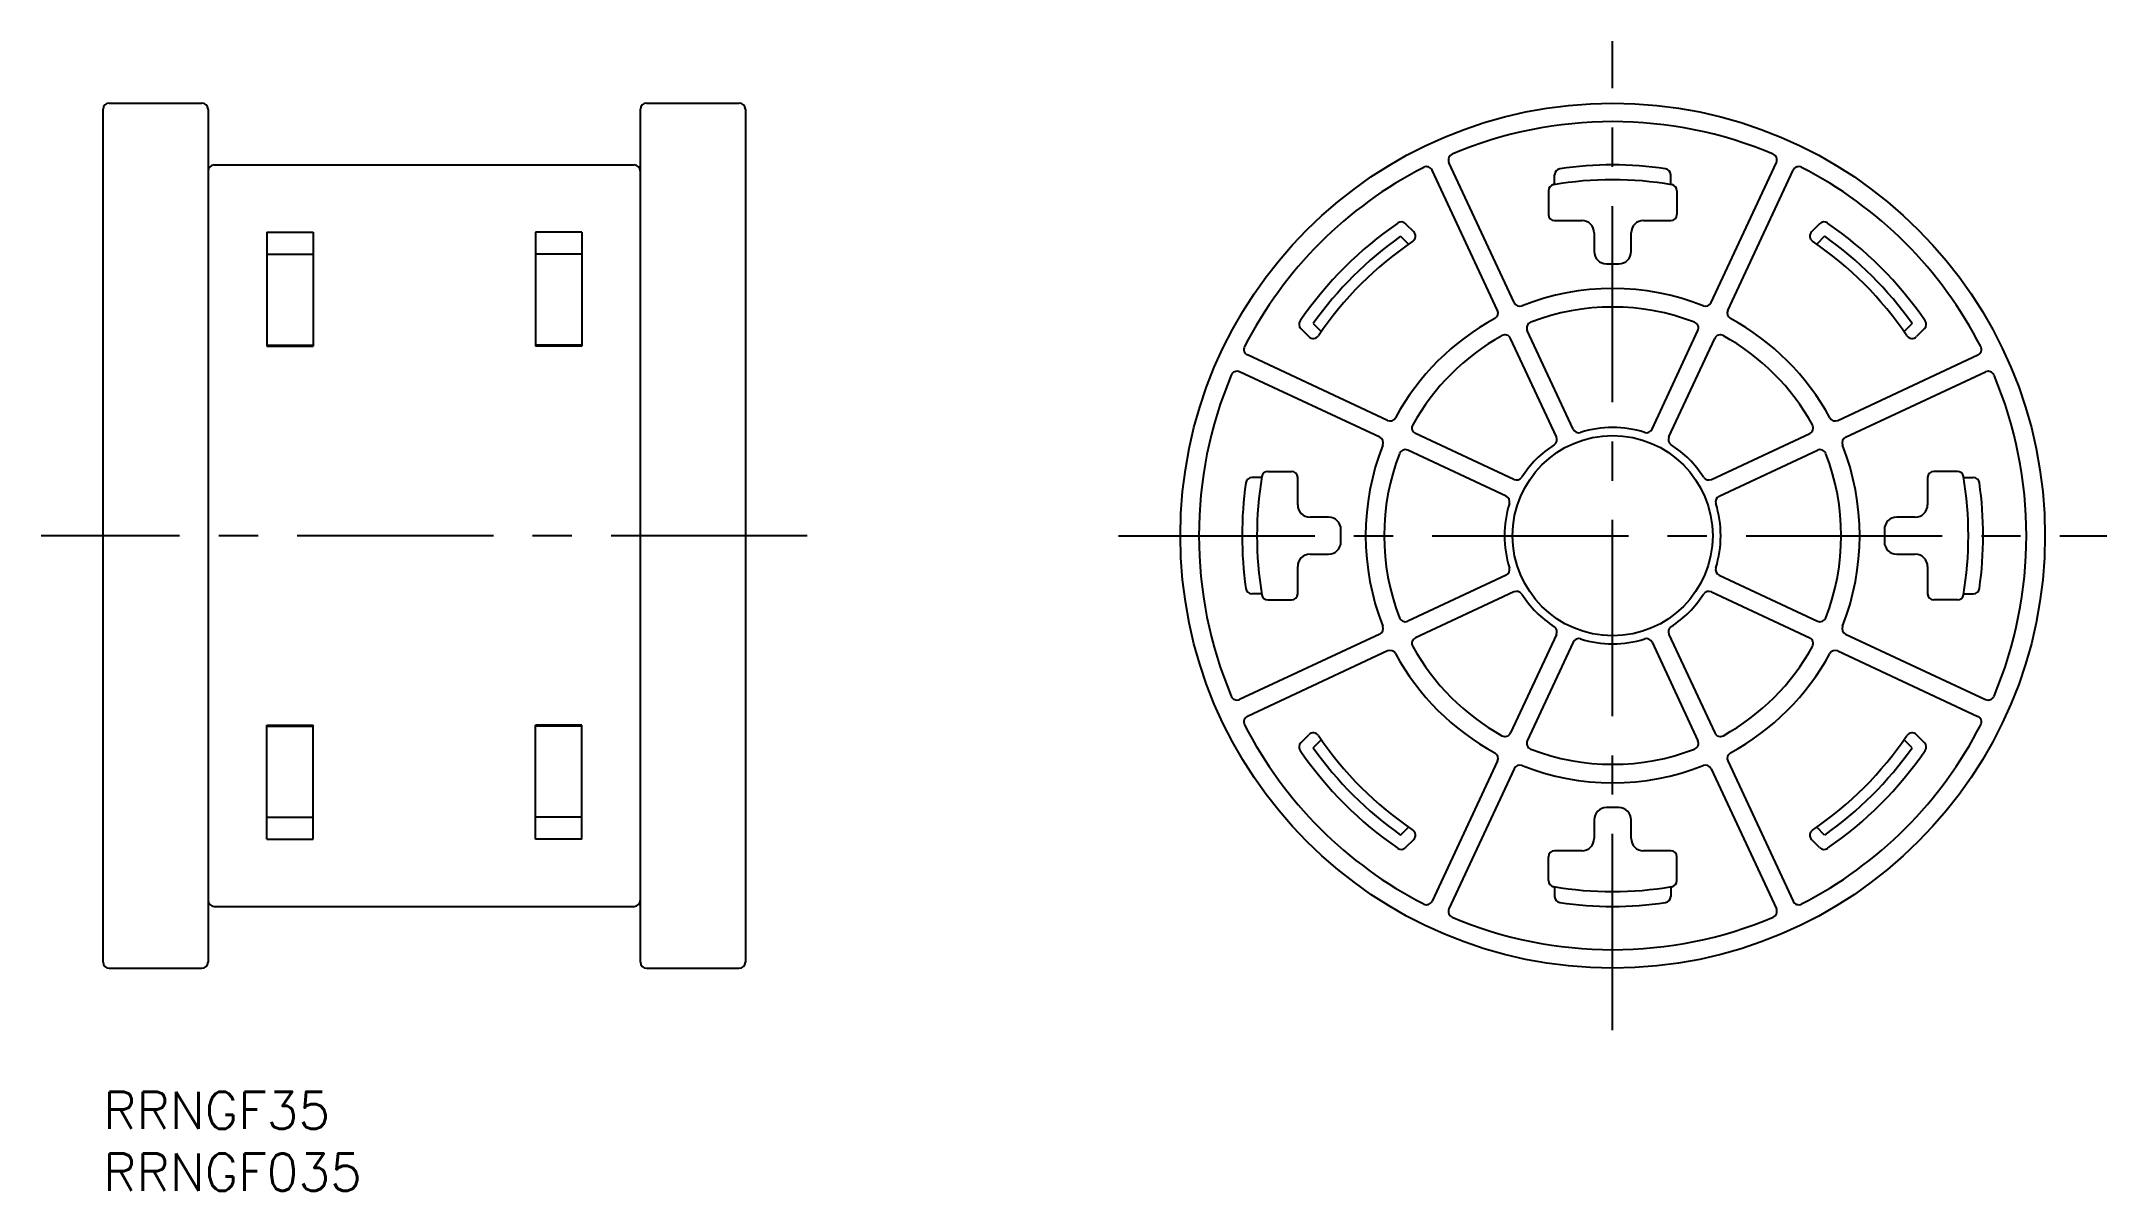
# Model space of a CAD drawing. Extents: x -5 to 162, y -8 to 85.
import ezdxf

# ---------------------------------------------------------------- set-up
doc = ezdxf.new("R2010")
doc.units = 0
doc.header["$LTSCALE"] = 0.5
doc.linetypes.add('CENTER', pattern=[50.8, 31.75, -6.35, 6.35, -6.35])
for name, color, linetype in [('MSM_CENTER', 1, 'CENTER'), ('MSM_CONTINUOUS', 7, 'CONTINUOUS'), ('MSM_PART_NUMBER', 7, 'CONTINUOUS')]:
    doc.layers.add(name, color=color, linetype=linetype)
doc.styles.get("Standard").update_dxf_attribs({"font": 'txt.shx', "height": 3, "bigfont": 'bigfont.shx'})

# ---------------------------------------------------------------- blocks, each defined once
blk = doc.blocks.new('*U9')
at = {"layer": 'MSM_PART_NUMBER'}
blk.add_text('RRNGF35', height=3, dxfattribs=at).set_placement((0, -3))
blk = doc.blocks.new('*U10')
at = {"layer": 'MSM_PART_NUMBER'}
blk.add_text('RRNGF035', height=3, dxfattribs=at).set_placement((0, -8))

msp = doc.modelspace()

# ---------------------------------------------------------------- linework, layer by layer
at = {"layer": 'MSM_CENTER'}
for p, q in [((122.22, 5), (122.22, 85)), ((57, 45), (-5, 45)), ((82.22, 45), (162.22, 45))]:
    msp.add_line(p, q, dxfattribs=at)
at = {"layer": 'MSM_CONTINUOUS'}
for p, q in [((0, 10.5), (0, 79.5)), ((0.5, 80), (8, 80)), ((8.5, 79.5), (8.5, 10.5)), ((43.5, 10.5), (43.5, 79.5)), ((44, 80), (51.5, 80)), ((52, 79.5), (52, 10.5)), ((9, 75), (43, 75)), ((112.89, 63.23), (107.6, 74.57)), ((114.25, 63.86), (108.96, 75.2)), ((117.52, 73.41), (117.52, 74.2)), ((126.92, 73.41), (126.92, 74.2)), ((130.19, 63.86), (135.48, 75.2)), ((131.55, 63.23), (136.83, 74.57)), ((117.02, 72.91), (117.02, 71)), ((127.42, 72.91), (127.42, 71)), ((105.46, 70.24), (106.11, 69.59)), ((117.52, 70.5), (119.72, 70.5)), ((124.72, 70.5), (126.92, 70.5)), ((138.97, 70.24), (138.33, 69.59)), ((13.25, 69.57), (17, 69.57)), ((13.25, 69.57), (13.25, 60.34)), ((17, 69.57), (17, 60.34)), ((35, 69.57), (35, 60.34)), ((38.75, 69.57), (35, 69.57)), ((38.75, 69.57), (38.75, 60.34)), ((105.05, 69.24), (105.7, 68.59)), ((120.72, 69.5), (120.72, 68)), ((123.72, 68), (123.72, 69.5)), ((139.38, 69.24), (138.74, 68.59)), ((13.25, 67.77), (17, 67.77)), ((38.75, 67.77), (35, 67.77)), ((121.72, 67), (122.72, 67)), ((97.98, 62.17), (98.63, 61.52)), ((146.46, 62.17), (145.81, 61.52)), ((13.25, 60.42), (17, 60.42)), ((13.25, 60.34), (17, 60.34)), ((38.75, 60.42), (35, 60.42)), ((38.75, 60.34), (35, 60.34)), ((96.98, 61.75), (97.63, 61.11)), ((117.67, 52.99), (113.95, 60.96)), ((119.03, 53.62), (115.31, 61.59)), ((125.41, 53.62), (129.13, 61.59)), ((126.77, 52.99), (130.49, 60.96)), ((147.46, 61.75), (146.81, 61.11)), ((103.99, 54.33), (92.65, 59.62)), ((140.45, 54.33), (151.79, 59.62)), ((103.36, 52.97), (92.02, 58.26)), ((141.08, 52.97), (152.42, 58.26)), ((113.6, 48.19), (105.63, 51.91)), ((114.23, 49.55), (106.26, 53.27)), ((130.21, 49.55), (138.18, 53.27)), ((130.84, 48.19), (138.81, 51.91)), ((94.31, 50.2), (96.22, 50.2)), ((150.13, 50.2), (148.22, 50.2)), ((93.8, 49.7), (93.02, 49.7)), ((96.72, 47.5), (96.72, 49.7)), ((147.72, 49.7), (147.72, 47.5)), ((150.63, 49.7), (151.42, 49.7)), ((99.22, 46.5), (97.72, 46.5)), ((100.22, 44.5), (100.22, 45.5)), ((144.22, 45.5), (144.22, 44.5)), ((146.72, 46.5), (145.22, 46.5)), ((97.72, 43.5), (99.22, 43.5)), ((145.22, 43.5), (146.72, 43.5)), ((96.72, 40.3), (96.72, 42.5)), ((113.6, 41.81), (105.63, 38.09)), ((130.84, 41.81), (138.81, 38.09)), ((147.72, 42.5), (147.72, 40.3)), ((93.8, 40.3), (93.02, 40.3)), ((114.23, 40.45), (106.26, 36.73)), ((130.21, 40.45), (138.18, 36.73)), ((150.63, 40.3), (151.42, 40.3)), ((94.31, 39.8), (96.22, 39.8)), ((150.13, 39.8), (148.22, 39.8)), ((103.36, 37.03), (92.02, 31.74)), ((117.67, 37.01), (113.95, 29.04)), ((126.77, 37.01), (130.49, 29.04)), ((141.08, 37.03), (152.42, 31.74)), ((103.99, 35.67), (92.65, 30.38)), ((119.03, 36.38), (115.31, 28.41)), ((125.41, 36.38), (129.13, 28.41)), ((140.45, 35.67), (151.79, 30.38)), ((13.25, 29.66), (17, 29.66)), ((13.25, 20.43), (13.25, 29.66)), ((13.25, 29.58), (17, 29.58)), ((17, 20.43), (17, 29.66)), ((38.75, 29.66), (35, 29.66)), ((35, 20.43), (35, 29.66)), ((38.75, 29.58), (35, 29.58)), ((38.75, 20.43), (38.75, 29.66)), ((96.98, 28.25), (97.63, 28.89)), ((97.98, 27.83), (98.63, 28.48)), ((146.46, 27.83), (145.81, 28.48)), ((147.46, 28.25), (146.81, 28.89)), ((112.89, 26.77), (107.6, 15.43)), ((131.55, 26.77), (136.83, 15.43)), ((114.25, 26.14), (108.96, 14.8)), ((130.19, 26.14), (135.48, 14.8)), ((13.25, 22.23), (17, 22.23)), ((38.75, 22.23), (35, 22.23)), ((120.72, 22), (120.72, 20.5)), ((122.72, 23), (121.72, 23)), ((123.72, 20.5), (123.72, 22)), ((13.25, 20.43), (17, 20.43)), ((38.75, 20.43), (35, 20.43)), ((105.05, 20.76), (105.7, 21.41)), ((105.46, 19.76), (106.11, 20.41)), ((138.97, 19.76), (138.33, 20.41)), ((139.38, 20.76), (138.74, 21.41)), ((117.02, 17.09), (117.02, 19)), ((119.72, 19.5), (117.52, 19.5)), ((126.92, 19.5), (124.72, 19.5)), ((127.42, 17.09), (127.42, 19)), ((117.52, 16.59), (117.52, 15.8)), ((126.92, 16.59), (126.92, 15.8)), ((9, 15), (43, 15)), ((0.5, 10), (8, 10)), ((44, 10), (51.5, 10))]:
    msp.add_line(p, q, dxfattribs=at)
for radius in [35, 8.1]:
    msp.add_circle((122.22, 45), radius, dxfattribs=at)
for centre, radius, start, end in [((0.5, 79.5), 0.5, 90, 180), ((8, 79.5), 0.5, 0, 90), ((44, 79.5), 0.5, 90, 180), ((51.5, 79.5), 0.5, 0, 90), ((122.22, 45), 33.5, 67.1708, 112.8292), ((109.42, 75.41), 0.5, 112.8292, 205), ((135.02, 75.41), 0.5, 335, 67.1708), ((9, 74.5), 0.5, 90, 180), ((43, 74.5), 0.5, 0, 90), ((122.22, 45), 33.5, 117.1708, 152.8292), ((107.15, 74.36), 0.5, 25, 117.1708), ((122.22, 45), 28.8, 80.4402, 99.5598), ((118.02, 74.2), 0.5, 98.1852, 180), ((122.22, 45), 30, 81.8148, 98.1852), ((126.42, 74.2), 0.5, 0, 81.8148), ((137.29, 74.36), 0.5, 62.8292, 155), ((122.22, 45), 33.5, 27.1708, 62.8292), ((117.52, 72.91), 0.5, 99.5598, 180), ((126.92, 72.91), 0.5, 0, 80.4402), ((122.22, 45), 30.7, 124.5068, 145.4932), ((105.11, 69.89), 0.5, 45, 124.5068), ((117.52, 71), 0.5, 180, 270), ((119.72, 69.5), 1, 0, 90), ((124.72, 69.5), 1, 90, 180), ((126.92, 71), 0.5, 270, 0), ((139.33, 69.89), 0.5, 55.4932, 135), ((122.22, 45), 30.7, 34.5068, 55.4932), ((122.22, 45), 29.7, 125.3081, 144.6919), ((122.22, 45), 28.8, 124.1806, 145.8194), ((105.76, 69.24), 0.5, 304.1806, 45), ((138.68, 69.24), 0.5, 135, 235.8194), ((122.22, 45), 28.8, 34.1806, 55.8194), ((122.22, 45), 29.7, 35.3081, 54.6919), ((121.72, 68), 1, 180, 270), ((122.72, 68), 1, 270, 0), ((114.7, 64.07), 0.5, 205, 291.5042), ((122.22, 45), 20, 68.4958, 111.5042), ((129.73, 64.07), 0.5, 248.4958, 335), ((97.33, 62.11), 0.5, 145.4932, 225), ((122.22, 45), 20, 118.4958, 151.5042), ((112.44, 63.02), 0.5, 298.4958, 25), ((115.76, 61.8), 0.5, 111.0179, 205), ((122.22, 45), 18.5, 68.9821, 111.0179), ((128.67, 61.8), 0.5, 335, 68.9821), ((132, 63.02), 0.5, 155, 241.5042), ((122.22, 45), 20, 28.4958, 61.5042), ((147.11, 62.11), 0.5, 315, 34.5068), ((92.86, 60.07), 0.5, 152.8292, 245), ((97.98, 61.46), 0.5, 225, 325.8194), ((122.22, 45), 18.5, 118.9821, 151.0179), ((113.5, 60.75), 0.5, 25, 118.9821), ((130.94, 60.75), 0.5, 61.0179, 155), ((122.22, 45), 18.5, 28.9821, 61.0179), ((146.46, 61.46), 0.5, 214.1806, 315), ((151.58, 60.07), 0.5, 295, 27.1708), ((122.22, 45), 33.5, 157.1708, 202.8292), ((91.8, 57.8), 0.5, 65, 157.1708), ((152.63, 57.8), 0.5, 22.8292, 115), ((122.22, 45), 33.5, 337.1708, 22.8292), ((104.2, 54.78), 0.5, 245, 331.5042), ((106.47, 53.72), 0.5, 151.0179, 245), ((119.48, 53.83), 0.5, 205, 287.2336), ((122.22, 45), 8.75, 72.7664, 107.2336), ((124.96, 53.83), 0.5, 252.7664, 335), ((137.96, 53.72), 0.5, 295, 28.9821), ((140.24, 54.78), 0.5, 208.4958, 295), ((122.22, 45), 20, 158.4958, 201.5042), ((103.15, 52.51), 0.5, 338.4958, 65), ((105.42, 51.46), 0.5, 65, 158.9821), ((122.22, 45), 8.75, 122.7664, 147.2336), ((117.21, 52.78), 0.5, 302.7664, 25), ((127.23, 52.78), 0.5, 155, 237.2336), ((122.22, 45), 8.75, 32.7664, 57.2336), ((139.02, 51.46), 0.5, 21.0179, 115), ((141.29, 52.51), 0.5, 115, 201.5042), ((122.22, 45), 20, 338.4958, 21.5042), ((94.31, 49.7), 0.5, 90, 170.4402), ((96.22, 49.7), 0.5, 0, 90), ((122.22, 45), 18.5, 158.9821, 201.0179), ((122.22, 45), 18.5, 338.9821, 21.0179), ((148.22, 49.7), 0.5, 90, 180), ((150.13, 49.7), 0.5, 9.5598, 90), ((122.22, 45), 30, 171.8148, 188.1852), ((93.02, 49.2), 0.5, 90, 171.8148), ((122.22, 45), 28.8, 170.4402, 189.5598), ((114.44, 50.01), 0.5, 245, 327.2336), ((130, 50.01), 0.5, 212.7664, 295), ((122.22, 45), 28.8, 350.4402, 9.5598), ((151.42, 49.2), 0.5, 8.1852, 90), ((122.22, 45), 30, 351.8148, 8.1852), ((97.72, 47.5), 1, 180, 270), ((122.22, 45), 8.75, 162.7664, 197.2336), ((113.38, 47.74), 0.5, 342.7664, 65), ((131.05, 47.74), 0.5, 115, 197.2336), ((122.22, 45), 8.75, 342.7664, 17.2336), ((146.72, 47.5), 1, 270, 0), ((99.22, 45.5), 1, 0, 90), ((145.22, 45.5), 1, 90, 180), ((97.72, 42.5), 1, 90, 180), ((99.22, 44.5), 1, 270, 0), ((145.22, 44.5), 1, 180, 270), ((146.72, 42.5), 1, 0, 90), ((113.38, 42.26), 0.5, 295, 17.2336), ((131.05, 42.26), 0.5, 162.7664, 245), ((93.02, 40.8), 0.5, 188.1852, 270), ((94.31, 40.3), 0.5, 189.5598, 270), ((96.22, 40.3), 0.5, 270, 0), ((114.44, 39.99), 0.5, 32.7664, 115), ((122.22, 45), 8.75, 212.7664, 237.2336), ((122.22, 45), 8.75, 302.7664, 327.2336), ((130, 39.99), 0.5, 65, 147.2336), ((148.22, 40.3), 0.5, 180, 270), ((150.13, 40.3), 0.5, 270, 350.4402), ((151.42, 40.8), 0.5, 270, 351.8148), ((103.15, 37.49), 0.5, 295, 21.5042), ((105.42, 38.54), 0.5, 201.0179, 295), ((117.21, 37.22), 0.5, 335, 57.2336), ((127.23, 37.22), 0.5, 122.7664, 205), ((139.02, 38.54), 0.5, 245, 338.9821), ((141.29, 37.49), 0.5, 158.4958, 245), ((104.2, 35.22), 0.5, 28.4958, 115), ((122.22, 45), 20, 208.4958, 241.5042), ((106.47, 36.28), 0.5, 115, 208.9821), ((122.22, 45), 18.5, 208.9821, 241.0179), ((119.48, 36.17), 0.5, 72.7664, 155), ((122.22, 45), 8.75, 252.7664, 287.2336), ((124.96, 36.17), 0.5, 25, 107.2336), ((122.22, 45), 18.5, 298.9821, 331.0179), ((122.22, 45), 20, 298.4958, 331.5042), ((137.96, 36.28), 0.5, 331.0179, 65), ((140.24, 35.22), 0.5, 65, 151.5042), ((91.8, 32.2), 0.5, 202.8292, 295), ((152.63, 32.2), 0.5, 245, 337.1708), ((92.86, 29.93), 0.5, 115, 207.1708), ((151.58, 29.93), 0.5, 332.8292, 65), ((122.22, 45), 33.5, 207.1708, 242.8292), ((97.98, 28.54), 0.5, 34.1806, 135), ((122.22, 45), 28.8, 214.1806, 235.8194), ((113.5, 29.25), 0.5, 241.0179, 335), ((130.94, 29.25), 0.5, 205, 298.9821), ((122.22, 45), 33.5, 297.1708, 332.8292), ((122.22, 45), 28.8, 304.1806, 325.8194), ((146.46, 28.54), 0.5, 45, 145.8194), ((97.33, 27.89), 0.5, 135, 214.5068), ((122.22, 45), 30.7, 214.5068, 235.4932), ((122.22, 45), 29.7, 215.3081, 234.6919), ((112.44, 26.98), 0.5, 335, 61.5042), ((115.76, 28.2), 0.5, 155, 248.9821), ((122.22, 45), 18.5, 248.9821, 291.0179), ((128.67, 28.2), 0.5, 291.0179, 25), ((132, 26.98), 0.5, 118.4958, 205), ((122.22, 45), 29.7, 305.3081, 324.6919), ((122.22, 45), 30.7, 304.5068, 325.4932), ((147.11, 27.89), 0.5, 325.4932, 45), ((114.7, 25.93), 0.5, 68.4958, 155), ((122.22, 45), 20, 248.4958, 291.5042), ((129.73, 25.93), 0.5, 25, 111.5042), ((121.72, 22), 1, 90, 180), ((122.72, 22), 1, 0, 90), ((105.76, 20.76), 0.5, 315, 55.8194), ((119.72, 20.5), 1, 270, 0), ((124.72, 20.5), 1, 180, 270), ((138.68, 20.76), 0.5, 124.1806, 225), ((105.11, 20.11), 0.5, 235.4932, 315), ((117.52, 19), 0.5, 90, 180), ((126.92, 19), 0.5, 0, 90), ((139.33, 20.11), 0.5, 225, 304.5068), ((117.52, 17.09), 0.5, 180, 260.4402), ((126.92, 17.09), 0.5, 279.5598, 0), ((9, 15.5), 0.5, 180, 270), ((43, 15.5), 0.5, 270, 0), ((107.15, 15.64), 0.5, 242.8292, 335), ((122.22, 45), 28.8, 260.4402, 279.5598), ((118.02, 15.8), 0.5, 180, 261.8148), ((122.22, 45), 30, 261.8148, 278.1852), ((126.42, 15.8), 0.5, 278.1852, 0), ((137.29, 15.64), 0.5, 205, 297.1708), ((109.42, 14.59), 0.5, 155, 247.1708), ((122.22, 45), 33.5, 247.1708, 292.8292), ((135.02, 14.59), 0.5, 292.8292, 25), ((0.5, 10.5), 0.5, 180, 270), ((8, 10.5), 0.5, 270, 0), ((44, 10.5), 0.5, 180, 270), ((51.5, 10.5), 0.5, 270, 0)]:
    msp.add_arc(centre, radius, start, end, dxfattribs=at)

# ---------------------------------------------------------------- block references
for name in ['*U9', '*U10']:
    msp.add_blockref(name, (0, 0), dxfattribs=at)

doc.saveas('drawing.dxf')
